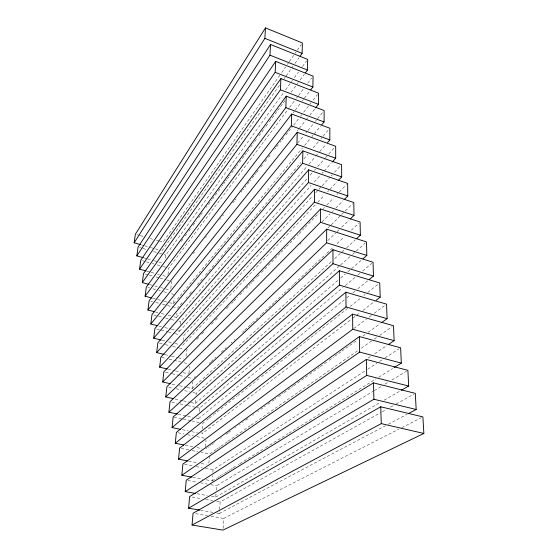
<?xml version="1.0" encoding="UTF-8"?>
<svg xmlns="http://www.w3.org/2000/svg" width="558" height="558" viewBox="0 0 558 558"><rect width="100%" height="100%" fill="white"/><g stroke="black" fill="none" stroke-linecap="round" stroke-linejoin="round"><path stroke-width="0.42" stroke-dasharray="2.79 2.09" d="M223.088 528.433L223.744 518.417L398.928 429.116M216.783 513.025L219.35 513.465L219.573 510.179M219.629 509.363L220.131 501.977L380.877 412.522M211.524 496.313L215.765 497.066L216.016 493.593M216.26 490.119L216.574 485.781L372.918 391.43M206.327 479.81L212.235 480.912L212.619 475.786M212.87 472.375L213.065 469.815L366.439 370.024M208.887 463.3L209.473 455.753M205.532 446.805L206.062 440.206M202.087 432.178L201.954 433.803L351.575 319.099M202.359 428.935L202.826 423.25L205.344 421.255M196.074 417.991L198.62 418.542L198.843 415.947M199.213 411.623L199.513 408.163L342.947 287.544M191.115 402.555L195.335 403.49L195.712 399.235M196.088 394.987L196.242 393.285L339.383 266.04M187.056 387.503L192.091 388.647L192.705 381.958M188.974 373.183L189.601 366.606M186.065 356.332L186.693 349.859L187.272 349.259M183.115 340.547L183.603 335.776L312.424 196.256M177.925 330.859L179.564 331.278L179.746 329.569M180.276 324.442L180.548 321.875L307.095 178.623M174.019 316.756L176.537 317.411L176.991 313.205M169.367 302.624L173.552 303.733L174.194 297.937M170.79 288.605L171.62 281.274M167.979 274.508L168.725 268.091L288.646 108.608M165.489 258.235L165.865 255.083L283.743 92.433M279.851 75.204L163.041 242.242L159.783 241.293M281.72 72.526L285.515 67.1M287.44 64.351L288.402 62.97M289.379 61.582L294.289 54.551M295.287 53.122L295.956 52.173M297.295 50.255L301.355 44.452M161.994 250.779L279.405 85.36M284.155 78.671L285.117 77.311M286.087 75.951L290.976 69.059M291.967 67.664L292.964 66.263M294.966 63.438L299.025 57.718M285.64 89.803L290.467 83.142M291.45 81.796L292.427 80.443M294.408 77.715L298.411 72.191M302.485 66.569L306.628 60.85M181.231 241.481L182.954 239.131M185.291 235.964L186.47 234.367M188.848 231.138L190.648 228.682M193.082 225.376L196.172 221.177M198.683 217.773L199.952 216.051M200.587 215.186L203.161 211.691M206.425 207.255L207.088 206.362M208.413 204.563L211.768 200.001M212.445 199.08L221.491 186.791M222.203 185.821L222.921 184.851M223.639 183.875L225.083 181.908M225.809 180.925L226.541 179.934M227.273 178.937L228.745 176.942M229.484 175.937L230.231 174.926M231.723 172.896L236.271 166.716M237.038 165.67L237.813 164.624M239.361 162.518L244.09 156.101M244.885 155.012L246.496 152.836M247.299 151.741L249.74 148.421M250.563 147.305L253.876 142.806M254.713 141.669L257.238 138.238M258.94 135.922L265.008 127.684M265.894 126.485L268.558 122.872M269.451 121.651L271.251 119.203M272.158 117.975L276.747 111.746M277.675 110.484L282.376 104.095M283.331 102.798L285.25 100.196M291.095 92.251L296.089 85.472M297.1 84.098L298.111 82.717M300.155 79.94L304.298 74.319M289.616 107.317L295.51 99.477M296.507 98.152L297.512 96.82M298.516 95.481L303.615 88.708M307.765 83.184L311.643 78.029M293.194 112.772L294.192 111.467M295.196 110.156L300.267 103.53M302.324 100.838L303.357 99.477M304.403 98.117L309.676 91.219M193.256 253.583L194.47 252.028M205.776 237.555L206.425 236.725M219.887 219.489L220.584 218.596M222.698 215.897L223.402 214.99M232.853 202.896L234.346 200.978M235.092 200.022L235.853 199.053M241.202 192.196L241.984 191.206M242.765 190.208L243.546 189.204M245.115 187.188L245.911 186.177M247.501 184.14L249.105 182.082M249.914 181.05L250.723 180.011M252.356 177.925L253.995 175.826M254.818 174.766L255.648 173.705M256.485 172.638L258.996 169.423M260.691 167.254L263.257 163.968M264.987 161.757L266.731 159.525M268.482 157.279L270.253 155.012M274.738 149.265L275.652 148.107M276.566 146.935L278.4 144.585M280.249 142.22L281.183 141.028M282.118 139.828L284.943 136.208M285.891 134.994L287.809 132.539M288.772 131.311L292.664 126.331M293.647 125.069L299.632 117.403M300.643 116.106L301.662 114.808M303.712 112.186L308.909 105.532M309.962 104.179L311.022 102.825M313.15 100.098L317.467 94.574M297.316 130.865L298.328 129.596M299.346 128.312L305.54 120.521M306.593 119.203L307.646 117.877M309.767 115.213L314.782 108.901M297.728 143.064L302.785 136.836M305.875 133.041L306.907 131.765M307.953 130.481L314.307 122.662M315.382 121.337L316.463 120.012M317.544 118.673L323.04 111.914M173.552 303.733L175.749 301.076M177.416 299.067L179.662 296.354M180.227 295.67L302.527 147.968M304.598 145.471L309.85 139.123M311.992 136.543L313.066 135.245M314.14 133.941L320.724 125.989M179.195 306.196L177.528 308.162L174.187 307.284M180.311 304.877L182.571 302.213M186.009 298.146L187.174 296.772M189.518 294.003L191.896 291.192M197.365 284.733L202.366 278.826M205.56 275.052L210.785 268.879M212.117 267.31L215.479 263.341M216.839 261.73L217.529 260.921M218.213 260.105L218.903 259.296M220.989 256.833L223.095 254.343M224.511 252.669L226.653 250.137M227.378 249.286L229.547 246.72M230.28 245.855L237.736 237.052M238.496 236.153L255.152 216.476M255.976 215.5L300.853 162.497M303.908 158.891L308.044 154.001M313.317 147.772L318.709 141.404M320.899 138.816L322.001 137.519M323.11 136.208L328.341 130.028M176.537 317.411L306.781 166.605M308.881 164.164L315.312 156.728M316.393 155.466L317.488 154.203M319.685 151.657L325.272 145.192M310.227 175.072L313.401 171.48M314.468 170.274L315.542 169.06M317.697 166.619L324.289 159.163M325.398 157.9L327.651 155.354M328.781 154.078L334.507 147.591M179.564 331.278L311.092 185.5M314.307 181.936L319.762 175.896M321.98 173.44L323.089 172.199M324.212 170.957L331.04 163.389M315.619 192.796L317.774 190.466M318.855 189.288L321.038 186.923M322.14 185.737L329.966 177.256M331.11 176.021L332.254 174.78M334.556 172.282L340.408 165.942M182.633 345.325L315.472 204.66M317.642 202.366L324.275 195.335M327.665 191.75L328.801 190.543M329.945 189.329L336.927 181.943M196.8 339.41L199.262 336.865M201.752 334.284L204.919 331.013M211.412 324.296L214.077 321.548M215.423 320.153L218.136 317.342M226.527 308.672L230.126 304.947M231.584 303.433L233.056 301.913M233.795 301.153L237.527 297.288M239.807 294.931L243.651 290.955M245.994 288.528L248.366 286.08M249.161 285.257L249.963 284.427M250.765 283.597L251.567 282.767M252.376 281.93L256.471 277.703M257.294 276.845L259.798 274.257M261.479 272.52L264.032 269.877M264.89 268.991L277.249 256.213M278.156 255.271L279.99 253.374M280.911 252.425L285.57 247.599M286.512 246.622L296.172 236.634M297.163 235.615L298.153 234.59M299.151 233.558L304.201 228.334M305.226 227.28L318.932 213.1M323.305 208.573L324.414 207.43M326.646 205.121L333.454 198.083M336.927 194.491L338.092 193.284M339.264 192.071L346.427 184.663M299.876 244.327L300.888 243.302M322.112 221.868L330.001 213.909M332.303 211.587L333.461 210.415M335.79 208.057L342.919 200.859M327.825 228.131L330.078 225.913M331.215 224.79L340.485 215.66M341.663 214.488L344.049 212.145M345.249 210.959L352.565 203.754M327.783 240.575L335.839 232.839M337.011 231.709L339.369 229.443M341.754 227.155L349.036 220.159M194.212 377.494L195.419 376.364M209.208 363.439L210.512 362.212M211.168 361.598L215.827 357.232M221.289 352.112L226.199 347.515M231.235 342.793L231.961 342.11M234.165 340.045L234.911 339.355M242.458 332.275L244.006 330.824M244.781 330.099L250.298 324.923M251.1 324.177L251.902 323.424M252.711 322.663L254.336 321.143M255.969 319.615L259.275 316.512M260.112 315.73L260.949 314.942M261.793 314.154L267.777 308.546M268.642 307.737L271.265 305.275M272.151 304.445L273.922 302.785M274.815 301.948L280.249 296.856M282.09 295.133L283.018 294.261M283.945 293.389L291.527 286.289M292.49 285.382L293.459 284.475M294.436 283.562L313.729 265.482M314.789 264.485L325.649 254.309M326.765 253.262L333.544 246.908M337.011 243.665L344.077 237.038M351.345 230.224L358.822 223.221M192.091 388.647L331.257 261.744M334.716 258.584L340.596 253.22M341.789 252.139L344.188 249.949M346.609 247.738L355.272 239.835M340.554 264.994L350.138 256.478M352.593 254.295L355.069 252.097M356.311 250.988L365.204 243.086M195.335 403.49L338.267 280.095M340.631 278.051L345.423 273.915M347.857 271.816L350.305 269.702M351.54 268.635L361.64 259.916M345.332 285.543L356.318 276.301M357.566 275.254L360.084 273.134M362.63 271L371.719 263.348M198.62 418.542L344.244 299.869M346.664 297.902L350.326 294.917M352.796 292.901L355.293 290.871M357.811 288.821L368.134 280.409M206.62 420.251L208.539 418.723M209.187 418.207L213.77 414.58M214.432 414.05L215.765 412.99M217.111 411.93L236.948 396.194M237.694 395.601L260.579 377.452M261.416 376.79L347.753 308.316M350.173 306.398L360.084 298.537M363.9 295.51L365.183 294.491M367.771 292.441L378.373 284.036M352.809 318.151L355.3 316.24M356.555 315.277L360.356 312.368M362.916 310.401L374.76 301.32M353.863 328.481L366.46 319.085M369.054 317.153L371.677 315.2M374.32 313.233L385.16 305.149M205.972 448.82L206.613 448.36M207.904 447.432L208.553 446.965M209.857 446.03L210.506 445.563M211.824 444.614L213.149 443.666M213.819 443.185L214.488 442.703M220.605 438.302L221.303 437.807M226.213 434.277L228.361 432.736M229.08 432.22L230.531 431.174M234.932 428.007L235.678 427.477M239.438 424.771L240.198 424.226M242.5 422.573L243.274 422.015M245.604 420.341L247.968 418.646M252.767 415.194L253.576 414.615M257.677 411.665L258.507 411.072M261.018 409.265L262.706 408.051M264.408 406.831L265.266 406.217M267.854 404.355L271.355 401.837M272.234 401.202L274.013 399.926M274.913 399.284L275.805 398.642M278.526 396.689L283.122 393.383M284.057 392.713L290.683 387.95M291.646 387.259L292.615 386.561M293.585 385.864L308.651 375.039M309.69 374.292L319.253 367.422M320.341 366.641L326.953 361.884M329.199 360.273L333.754 357.001M334.905 356.171L340.743 351.979M341.921 351.128L357.817 339.71M362.909 336.049L365.497 334.193M368.099 332.317L380.158 323.654M216.169 449.49L209.606 454.072L201.271 452.419M216.839 449.023L218.185 448.081M218.862 447.607L220.222 446.658M220.905 446.184L227.162 441.817M227.873 441.322L243.344 430.525M244.111 429.988L250.347 425.635M251.142 425.084L357.58 350.794M361.347 348.171L371.649 340.973M374.292 339.131L376.957 337.276M379.642 335.4L392.086 326.709M368.085 358.124L370.714 356.36M374.704 353.681L387.036 345.409M367.722 369.187L376.922 363.202M379.607 361.458L383.681 358.808M385.055 357.915L399.165 348.729M212.235 480.912L216.909 477.997M217.585 477.578L218.945 476.727M219.629 476.302L221.003 475.444M221.693 475.018L222.391 474.586M223.786 473.714L224.483 473.282M225.188 472.842L226.604 471.963M227.315 471.517L228.027 471.071M228.745 470.624L230.182 469.731M230.907 469.278L232.365 468.371M233.098 467.918L236.794 465.609M238.294 464.675L239.047 464.207M239.8 463.74L264.715 448.22M265.566 447.683L276.984 440.576M277.884 440.011L288.061 433.671M289.009 433.078L295.761 428.872M296.737 428.265L376.015 378.875M378.715 377.194L392.63 368.524M374.23 390.635L380.919 386.603M385.006 384.134L387.768 382.467M391.96 379.935L406.398 371.223M215.765 497.066L380.033 402.527M384.148 400.163L399.772 391.172M382.23 411.769L386.331 409.481M390.488 407.166L394.715 404.815M396.138 404.027L413.785 394.206M219.35 513.465L385.48 425.712M388.263 424.24L407.068 414.308M401.816 427.644L421.332 417.691M195.621 513.653L207.548 515.676M210.959 516.248L223.744 518.417M200.559 510.249L213.372 512.439M192.168 497.038L201.487 498.685M205.728 499.431L212.507 500.631M216.741 501.377L220.131 501.977M197.093 493.732L207.276 495.553M187.92 480.508L197.19 482.21M200.559 482.83L207.304 484.072M210.673 484.693L216.574 485.781M192.824 477.299L202.952 479.183M184.572 464.368L192.949 465.965M196.304 466.607L202.17 467.73M205.518 468.371L213.065 469.815M188.618 461.089L197.846 462.875M201.208 463.524L206.244 464.493M181.273 448.458L188.771 449.943M192.105 450.606L197.937 451.757M185.298 445.27L192.81 446.777M196.988 447.614L201.996 448.611M178.065 432.785L184.028 434.005M187.439 434.71L193.41 435.931M196.814 436.628L204.486 438.204M182.32 429.737L188.29 430.971M191.708 431.683L197.685 432.917M174.012 417.147L182.487 418.939M183.331 419.121L190.962 420.739M191.812 420.92L199.436 422.532M178.246 414.182L186.735 415.996M187.586 416.177L192.677 417.265M171.697 402.081L176.753 403.19M180.122 403.929L186.867 405.401M187.711 405.582L196.137 407.431M196.981 407.612L199.513 408.163M175.072 399.019L182.668 400.7M183.512 400.881L190.271 402.374M168.579 387.057L172.771 387.998M176.126 388.752L181.155 389.889M184.503 390.642L189.539 391.779M192.887 392.532L196.242 393.285M171.941 384.071L176.14 385.027M179.502 385.787L186.219 387.315M165.503 372.235L171.341 373.588M172.171 373.783L178.846 375.325M179.676 375.52L184.677 376.678M188.011 377.452L193.019 378.61M168.021 369.131L174.703 370.693M175.54 370.889L179.711 371.865M183.052 372.646L188.897 374.006M161.646 357.427L165.789 358.41M169.109 359.199L180.715 361.968M184.028 362.756L188.179 363.746M164.98 354.588L170.797 355.983M171.627 356.185L177.437 357.58M178.274 357.776L183.254 358.975M159.483 343.205L164.429 344.419M165.252 344.621L169.381 345.625M172.68 346.434L178.448 347.843M179.271 348.046L184.224 349.259M161.987 340.247L165.287 341.057M168.593 341.873L171.899 342.682M175.198 343.498L179.334 344.516M156.582 329.004L167.56 331.752M168.404 331.968L174.312 333.447M175.156 333.656L179.376 334.716M159.03 326.095L161.492 326.716M164.777 327.546L170.532 328.997M171.355 329.206L174.64 330.029M153.673 314.977L157.872 316.058M158.709 316.274L164.589 317.781M165.426 317.997L170.469 319.288M171.306 319.504L174.668 320.369M178.867 321.443L180.548 321.875M155.515 311.978L158.033 312.633M161.401 313.498L164.763 314.37M168.125 315.235L170.65 315.891M150.799 301.139L152.474 301.578M155.815 302.457L159.156 303.336M162.497 304.215L166.675 305.31M167.505 305.533L173.357 307.067M152.641 298.202L156.819 299.311M157.656 299.527L163.515 301.076M164.352 301.299L168.53 302.401M149.802 284.615L153.959 285.738M154.796 285.961L157.293 286.638M160.62 287.537L164.777 288.66M165.614 288.884L170.608 290.23M147.968 287.489L149.628 287.935M152.955 288.828L155.445 289.497M158.772 290.39L160.432 290.837M163.752 291.729L167.909 292.845M171.229 293.738L173.726 294.408M145.171 274.02L148.477 274.927M149.307 275.157L152.613 276.064M155.919 276.97L159.225 277.877M160.048 278.1L165.838 279.691M166.661 279.914L169.144 280.597M147.005 271.202L150.311 272.116M151.141 272.339L154.454 273.253M157.761 274.166L159.421 274.627M162.727 275.54L166.04 276.454M142.416 260.726L145.701 261.646M146.524 261.876L148.993 262.567M152.278 263.488L153.924 263.948M157.21 264.869L162.148 266.25M162.971 266.48L167.079 267.631M144.243 257.963L146.712 258.661M147.535 258.891L153.297 260.516M154.12 260.746L162.357 263.062M139.695 247.606L142.144 248.31M142.967 248.54L146.238 249.475M153.596 251.581L158.5 252.983M159.323 253.213L163.41 254.385M164.226 254.615L165.865 255.083M141.516 244.899L143.971 245.604M144.794 245.841L150.527 247.487M151.344 247.724L154.622 248.666M155.438 248.896L160.355 250.312M137.003 234.66L139.444 235.371M140.26 235.609L145.143 237.024M150.025 238.447L153.276 239.396M156.533 240.345L158.974 241.056"/><path stroke-width="0.84" d="M327.546 142.562L329.834 139.905L329.862 128.235L291.688 114.041L149.132 300.706L147.94 310.025L154.671 311.762M173.385 398.649L165.782 396.975L326.646 242.793L326.702 229.143L366.501 241.935L366.836 255.431L362.93 258.8M321.84 124.65L324.079 121.937L324.156 110.54L286.247 96.15L146.308 287.042L145.108 296.214L151.804 297.986M170.26 383.688L162.706 381.972L320.452 222.286L320.571 208.978L360.091 222.035L360.356 235.204L356.534 238.684M315.507 107.987L318.437 104.311L318.562 93.179L280.904 78.594L143.518 273.566L142.311 282.592L148.972 284.385M167.184 368.936L159.672 367.185L314.384 202.198L314.559 189.225L353.8 202.526L354.009 215.381L350.271 218.973M310.743 89.824L312.892 87.013L313.066 76.132L275.666 61.38L140.769 260.265L139.556 269.144L146.175 270.972M164.15 354.393L156.679 352.6L308.441 182.522L308.672 169.862L347.641 183.408L347.787 195.949L344.126 199.645M305.352 72.896L307.458 70.029L307.674 59.406L270.525 44.48L138.056 247.138L136.829 255.878L143.42 257.733M161.157 340.038L153.729 338.211L302.617 163.236L302.896 150.883L341.601 164.659L341.684 176.9L338.106 180.694M300.051 56.274L302.115 53.366L302.38 42.98L265.482 27.9L135.378 234.186L134.143 242.786L140.7 244.669M157.384 325.677L150.813 324.024L296.905 144.334L297.24 132.281L335.672 146.273L335.7 158.228L332.198 162.106M147.94 310.025L291.304 125.801L291.688 114.041M145.108 296.214L285.815 107.624L286.247 96.15M142.311 282.592L280.43 89.803L280.904 78.594M139.556 269.144L275.15 72.324L275.666 61.38M136.829 255.878L269.967 55.172L270.525 44.48M134.143 242.786L264.883 38.342L265.482 27.9M192.064 525.043L193.061 513.221L380.744 406.796L422.887 416.896L423.857 433.461L222.977 530.1L192.064 525.043L381.274 423.62L423.857 433.461M199.708 510.103L188.611 508.199L189.622 496.585L373.462 382.865L415.305 393.355L416.177 409.495L408.568 413.513M195.391 493.432L185.207 491.612L186.233 480.201L366.341 359.45L407.884 370.331L408.672 386.045L401.237 390.328M191.98 477.146L181.852 475.263L182.898 464.047L359.38 336.551L400.616 347.787L401.321 363.105L394.06 367.631M187.774 460.929L178.546 459.15L179.606 448.123L352.558 314.147L393.509 325.726L394.129 340.652L388.438 344.467M183.631 444.935L175.282 443.268L176.363 432.436L345.89 292.218L386.541 304.117L387.092 318.674L381.533 322.67M180.611 429.381L172.073 427.616L173.161 416.965L339.362 270.749L379.726 282.962L380.2 297.156L376.113 300.288M177.395 414.001L168.907 412.188L170.009 401.711L332.966 249.726L373.044 262.239L373.448 276.077L369.452 279.335M165.782 396.975L166.905 386.68L326.702 229.143M162.706 381.972L163.836 371.851L320.571 208.978M159.672 367.185L160.816 357.225L314.559 189.225M156.679 352.6L157.83 342.807L308.672 169.862M153.729 338.211L154.894 328.578L302.896 150.883M150.813 324.024L151.992 314.545L297.24 132.281M168.907 412.188L332.973 263.725L332.966 249.726M172.073 427.616L339.431 285.11L339.362 270.749M175.282 443.268L346.03 306.956L345.89 292.218M178.546 459.15L352.775 329.269L394.129 340.652M181.852 475.263L359.666 352.084L401.321 363.105M185.207 491.612L366.704 375.395L408.672 386.045M188.611 508.199L373.909 399.242L416.177 409.495M346.03 306.956L387.092 318.674M339.431 285.11L380.2 297.156M332.973 263.725L373.448 276.077M326.646 242.793L366.836 255.431M320.452 222.286L360.356 235.204M314.384 202.198L354.009 215.381M308.441 182.522L347.787 195.949M302.617 163.236L341.684 176.9M296.905 144.334L335.7 158.228M291.304 125.801L329.834 139.905M285.815 107.624L324.079 121.937M280.43 89.803L318.437 104.311M275.15 72.324L312.892 87.013M269.967 55.172L307.458 70.029M264.883 38.342L302.115 53.366M380.744 406.796L381.274 423.62M373.462 382.865L373.909 399.242M366.341 359.45L366.704 375.395M359.38 336.551L359.666 352.084M352.558 314.147L352.775 329.269"/></g></svg>
